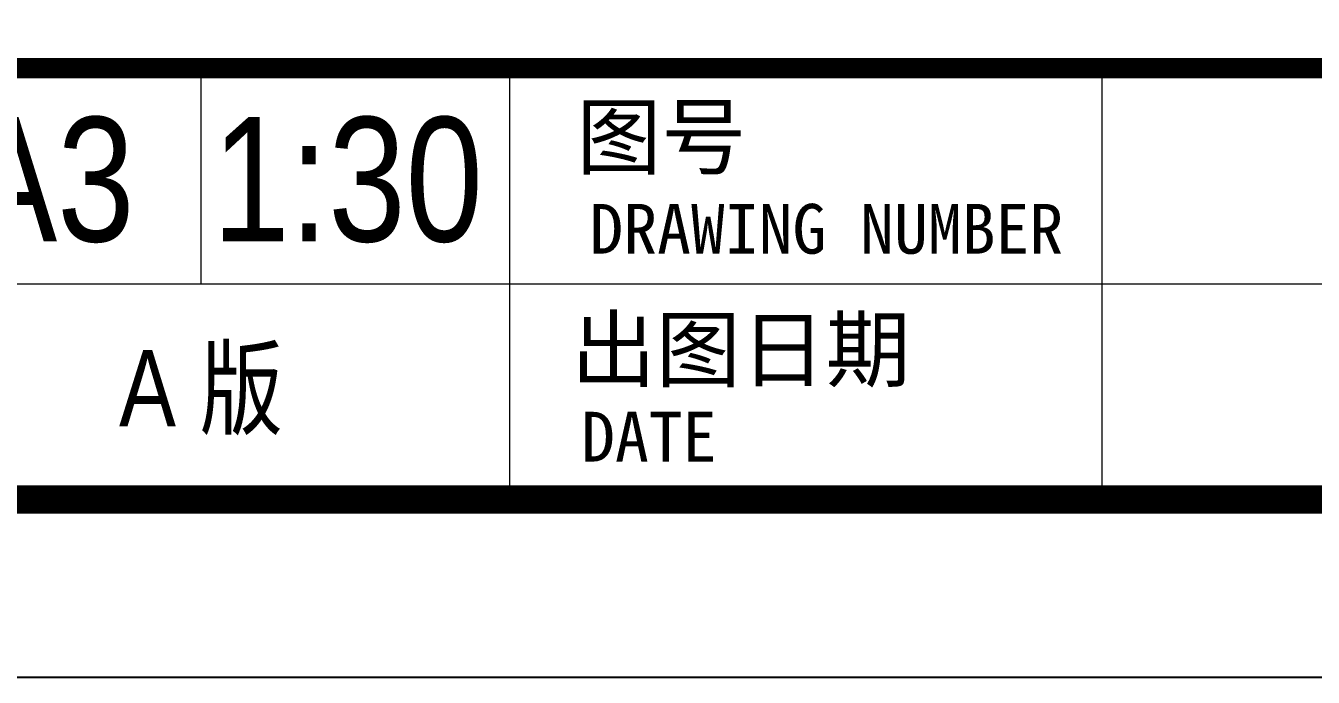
# Model space of a CAD drawing. Extents: x -517763 to -431309, y -403428 to -381056.
# Drawn here: x -445905 to -444818, y -403428 to -402878 of the extents above; entities that cross this region are included whole.
import ezdxf
from ezdxf.enums import TextEntityAlignment as Align

# ---------------------------------------------------------------- set-up
doc = ezdxf.new("R2010")
doc.units = 0
doc.header["$LTSCALE"] = 30
doc.header["$MEASUREMENT"] = 0
for name, color, linetype in [('MyLine', 199, 'Continuous'), ('图框2', 1, 'Continuous'), ('图框名称', 4, 'Continuous'), ('图框签字栏-图框文字', 255, 'Continuous')]:
    doc.layers.add(name, color=color, linetype=linetype)
doc.layers.add('图框线', color=7, linetype='Continuous', lineweight=13)
doc.styles.add('图框签字栏$0$宋体', font='', dxfattribs={"width": 0.8})
doc.styles.add('图签-样式 1', font='arial.ttf', dxfattribs={"width": 0.8})
doc.styles.add('图签-黑体', font='simhei.ttf')
doc.styles.get('图框签字栏$0$宋体').set_extended_font_data('NSimSun')

msp = doc.modelspace()

# ---------------------------------------------------------------- linework, layer by layer
at = {"layer": 'MyLine', "color": 0}
for p in [(-456209, -403278.4), (-446459.8, -403278.4)]:
    msp.add_line(p, (-444059, -403278.4), dxfattribs=at)
at = {"layer": '图框2', "color": 1}
msp.add_lwpolyline([(-456509, -394518.4), (-456509, -403428.4), (-443909, -403428.4), (-443909, -394518.4)], close=True, dxfattribs=at)
at = {"layer": '图框线'}
for p, q in [((-445757.1, -403096.3), (-445757.1, -402914.2)), ((-445496.3, -403278.4), (-445496.3, -402914.2)), ((-444996.3, -403278.4), (-444996.3, -402914.2)), ((-446459.8, -403096.3), (-444059, -403096.3))]:
    msp.add_line(p, q, dxfattribs=at)
for points, const_width in [([(-456209, -394668.4), (-444059, -394668.4), (-444059, -403278.4), (-456209, -403278.4)], 24), ([(-446459.8, -394668.4), (-444059, -394668.4), (-444059, -403278.4), (-446459.8, -403278.4)], 17)]:
    msp.add_lwpolyline(points, close=True, dxfattribs=dict(at, const_width=const_width))
at = {"layer": '图框线', "const_width": 17}
msp.add_lwpolyline([(-446459.8, -402914.2), (-444059, -402914.2)], dxfattribs=at)

# ---------------------------------------------------------------- texts
at = {"layer": '图框名称', "color": 2, "linetype": 'Continuous', "style": '图签-样式 1', "width": 0.8}
for s, height, p in [('A3', 105, (-445885, -403060.5)), ('1:30', 105, (-445633.3, -403060.5)), ('A 版', 64.5, (-445757.1, -403216.7))]:
    msp.add_text(s, height=height, rotation=0, dxfattribs=at).set_placement(p, align=Align.CENTER)
at = {"layer": '图框签字栏-图框文字'}
for s, height, style, p in [('图号', 52.5, '图签-黑体', (-445440, -402998.3)), ('出图日期', 52.5, '图签-黑体', (-445444.6, -403177.8)), ('DATE', 42, '图框签字栏$0$宋体', (-445436.2, -403246.3))]:
    msp.add_text(s, height=height, dxfattribs=dict(at, style=style)).set_placement(p)
at = {"layer": '图框签字栏-图框文字', "style": '图框签字栏$0$宋体'}
msp.add_text('DRAWING NUMBER', height=42, dxfattribs=at).set_placement((-445229.2, -403070.8), align=Align.CENTER)

doc.saveas('drawing.dxf')
